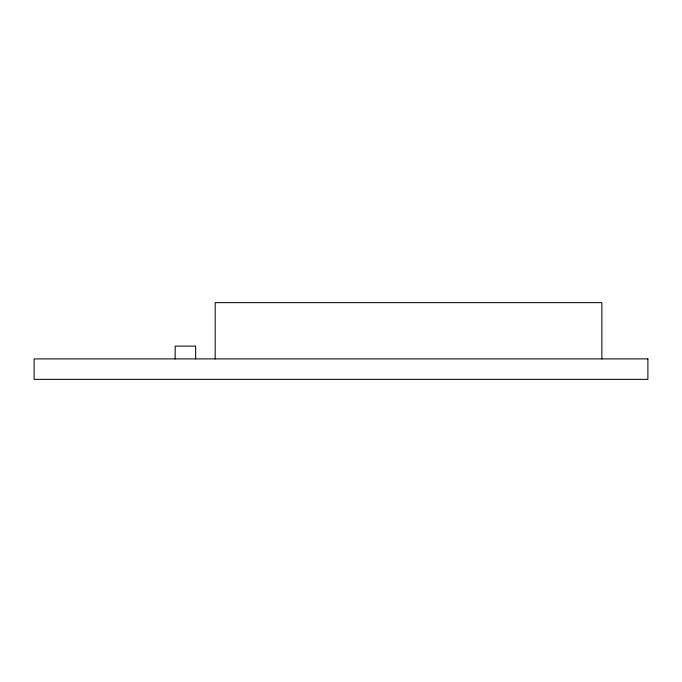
<?xml version="1.0" encoding="UTF-8"?>
<svg xmlns="http://www.w3.org/2000/svg" width="682" height="682" viewBox="0 0 682 682"><rect width="100%" height="100%" fill="white"/><g stroke="black" fill="none" stroke-linecap="round" stroke-linejoin="round"><path stroke-width="1.02" d="M601.865 358.903L601.865 302.637L215.18 302.637L215.18 358.903M195.632 358.903L195.632 346.115L175.172 346.115L175.172 358.903M647.9 358.903L34.1 358.903L34.1 379.363L647.9 379.363L647.9 358.903"/></g></svg>
